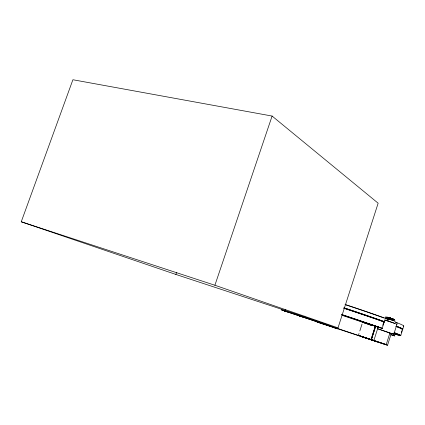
<?xml version="1.0" encoding="UTF-8"?>
<svg xmlns="http://www.w3.org/2000/svg" width="425" height="425" viewBox="0 0 425 425"><rect width="100%" height="100%" fill="white"/><g stroke="black" fill="none" stroke-linecap="round" stroke-linejoin="round"><path stroke-width="0.64" d="M401.391 332.414L401.96 330.613M400.764 335.527L402.656 329.513M402.757 329.2L403.75 326.039M393.438 319.239L394.395 319.648L393.948 319.547M394.033 319.409L392.626 318.877M383.616 343.729L386.235 344.585L389.863 333.099L377.618 328.727L393.821 334.215L396.95 324.28M394.751 319.722L394.288 319.473L394.602 319.706M374.712 341.068L387.542 345.259L391.255 333.492M386.235 344.585L371.02 339.469L375.248 326.161L362.605 322.256L371.195 325.337M371.285 339.559L375.514 326.246M371.493 339.628L375.53 326.926M378.144 327.059L373.91 340.414L371.232 339.543L375.456 326.235L382.208 328.344L384.216 321.991L383.839 321.868L384.322 321.656L384.853 319.988L387.844 321.077L388.37 319.414L387.058 319.016M382.739 325.332L383.658 322.447M383.414 343.66L358.424 335.341L359.024 333.471M359.821 330.979L362.01 324.126M338.013 327.85L378.149 203.208L272.101 116.057L72.898 79.741L21.25 221.786L175.876 274.444L338.013 327.85L214.896 285.249L21.25 221.786M305.92 317.836L304.481 317.342L304.879 316.126M284.84 311.036L285.249 309.793L284.893 311.058M214.896 285.249L272.101 116.057M175.876 274.444L176.518 272.558M385.682 316.822L385.486 317.156M394.384 319.605L393.964 319.372L394.272 319.52M387.01 317.273L386.5 317.087L386.84 317.252M390.575 318.155L389.438 317.81L390.224 318.123M389.369 318.012L389.842 318.123M390.426 318.994L387.536 318.027L390.623 319.143M391.76 319.287L393.391 319.85L389.305 318.41M393.81 334.236L389.863 333.099M389.704 318.734L391.834 319.526M394.464 319.728L394.14 319.563M395.091 321.114L385.31 317.863L385.873 318.15M387.674 317.953L389.056 318.41M386.787 317.055L387.589 317.337M390.447 318.118L389.953 317.99L390.235 318.102M394.124 319.611L393.842 319.494M394.937 321.082L394.272 320.912M391.622 318.564L391.94 318.628L390.835 318.24M387.956 318.097L387.637 318.001M394.315 319.69L393.72 319.483M393.056 319.871L392.472 319.632M389.082 319.079L390.086 319.377M385.788 318.66L386.718 318.915M387.106 317.13L387.797 317.39M391.632 318.777L391.611 318.702M392.928 319.839L392.073 319.515M388.126 318.065L389.523 318.553M387.536 317.247L388.285 317.48M387.52 317.294L388.275 317.528M390.92 318.33L391.829 318.585L390.857 318.309L391.547 318.543M392.971 319.249L393.47 319.414L392.907 319.249M388.057 317.395L388.54 317.608M392.891 319.297L393.183 319.382M390.495 319.016L391.191 319.207L390.469 318.947M392.259 319.648L390.894 319.154M391.112 319.802L390.362 319.573M392.982 320.535L393.337 320.647M388.354 317.48L389.119 317.783L388.663 317.571M391.043 318.368L391.473 318.468L391.058 318.399M388.987 317.672L389.443 317.831M388.971 317.719L389.428 317.879M390.92 318.543L390.208 318.383M391.823 318.899L392.132 318.994M391.792 320.174L392.206 320.301M334.039 327.648L337.886 328.849L316.976 321.964L334.73 327.861M389.327 317.778L389.746 317.974M390.384 318.309L390.66 318.373M391.51 318.803L391.935 318.952M391.579 318.893L391.924 319M390.979 334.836L394.883 335.968L390.931 334.512M389.677 317.884L390.867 318.336M389.794 318.559L391.547 319.138M388.083 321.151L394.065 323.191M390.033 318.001L390.639 318.176M384.742 319.951L385.608 320.227A10.519 0.351 18.1 0 1 396.451 324.243M390.389 318.112L390.756 318.229M369.081 339.123L374.43 340.808L322.113 323.26M367.317 338.55L334.629 327.765M391.101 318.399L390.469 318.182M390.32 319.451L391.335 319.802M358.424 335.341L371.02 339.469M304.481 317.342L323.967 323.786L322.58 323.313M306.361 317.985L306.064 317.884L330.73 326.113L324.105 323.834M319.032 322.246L299.322 315.86L325.47 324.716M390.373 318.383L391.186 318.553M390.362 318.973L389.757 318.755M384.811 344.346L362.004 336.807L377.23 341.907M384.986 344.404L387.542 345.259M391.723 318.569L392.169 318.702M391.707 318.617L392.153 318.75M389.125 318.033L389.465 318.15M389.789 319.382L389.109 319.132M392.036 318.676L392.498 318.819M392.02 318.723L392.487 318.867M392.317 318.824L392.817 318.925M388.96 317.964L388.673 317.863L388.944 318.012M392.61 318.925L393.64 319.276M392.881 319.021L393.587 319.281M387.393 317.475L388.184 317.709M375.248 326.161L378.834 327.441M284.532 310.935L287.513 312.014M393.699 333.784L394.177 333.96M393.152 319.069L393.656 319.228M387.648 317.512L388.147 317.677M386.925 318.548L386.091 318.235M387.908 317.587L387.329 317.369M387.68 317.555L387.318 317.417M394.246 323.266L394.607 323.446M395.218 322.007A62.624 2.13 18.2 0 1 403.346 326.103M345.02 304.454A62.624 2.13 18.2 0 1 388.944 319.621M396.546 326.219A62.65 1.865 18.2 0 1 402.358 329.242M384.8 321.826A62.65 1.865 18.2 0 0 343.931 307.838A62.316 1.854 18.2 0 1 383.993 321.55M346.12 304.959A59.309 2.019 18.2 0 1 356.065 308.263M356.639 308.46A59.309 2.019 18.2 0 1 366.095 311.674M366.701 311.881A59.309 2.019 18.2 0 1 375.939 315.106M376.561 315.323A59.309 2.019 18.2 0 1 384.019 318.006M395.702 322.479A59.309 2.019 18.2 0 1 397.566 323.271M399.898 327.627A62.316 1.854 18.2 0 1 402.045 329.136M396.249 326.124A62.316 1.854 18.2 0 1 399.351 327.393M394.182 332.69A62.363 1.328 18.3 0 1 394.251 333.965M381.878 328.238A62.363 1.328 18.3 0 0 341.743 314.617A62.698 1.339 18.3 0 1 382.681 328.509M343.814 308.183A62.321 1.833 18.2 0 1 383.887 321.884M396.148 326.453A62.321 1.833 18.2 0 1 397.295 326.91M397.827 327.128A62.321 1.833 18.2 0 1 399.25 327.717M399.792 327.951A62.321 1.833 18.2 0 1 402.337 329.412M395.824 326.304A62.65 1.838 18.2 0 1 402.263 329.556M343.82 308.178A62.65 1.838 18.2 0 1 384.694 322.161M394.48 332.78A62.698 1.339 18.3 0 1 394.533 334.061M394.039 332.977A57.386 1.222 18.3 0 1 394.597 333.721M341.652 314.718A57.386 1.222 18.3 0 1 378.914 327.367M342.656 315.138A54.071 1.153 18.3 0 1 378.723 327.42M342.003 315.286A39.52 0.839 18.3 0 1 367.62 323.999M368.215 324.211A39.52 0.839 18.3 0 1 371.45 325.369M299.907 316.035L281.478 309.921L302.52 316.992L299.907 316.035M389.257 318.065L388.795 317.921L389.242 318.112"/></g></svg>
